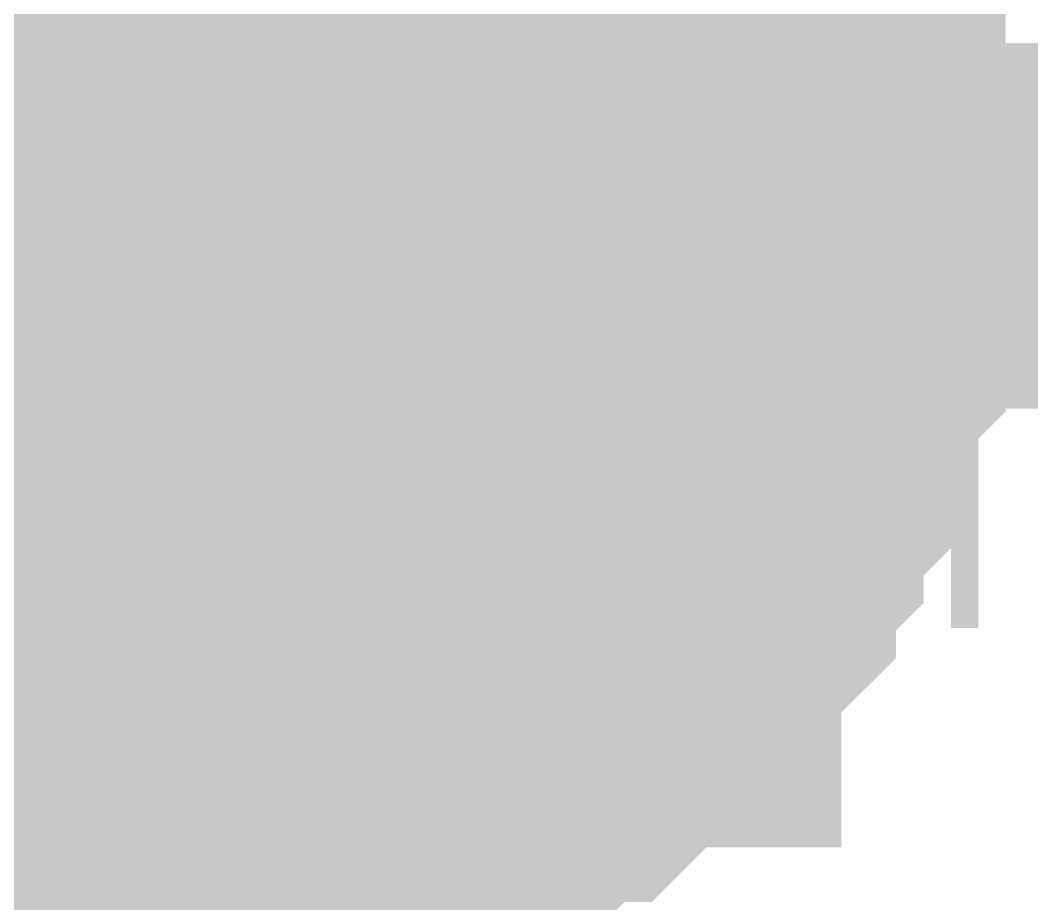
# Model space of a CAD drawing. Header units: inches. Extents: x 0 to 22.3, y 0 to 15.7.
# Drawn here: x 16.29422 to 16.32683, y 2.6779 to 2.70639 of the extents above; entities that cross this region are included whole.
import ezdxf

# ---------------------------------------------------------------- set-up
doc = ezdxf.new("R2010")
doc.units = ezdxf.units.IN
doc.header["$MEASUREMENT"] = 0
doc.layers.add('Sheet', color=255, linetype='Continuous')

msp = doc.modelspace()

# ---------------------------------------------------------------- linework, layer by layer
at = {"layer": 'Sheet'}
for points in [[(16.300642, 2.699764, 0.0118, 0.0118, 0), (16.300642, 2.799657, 0.0118, 0.0118, 0)], [(16.315672, 2.713024, 0.0118, 0.0118, 0), (16.316556, 2.71214, 0.0118, 0.0118, 0), (16.316556, 2.711256, 0.0118, 0.0118, 0), (16.31744, 2.710372, 0.0118, 0.0118, 0), (16.31744, 2.709488, 0.0118, 0.0118, 0), (16.318324, 2.708604, 0.0118, 0.0118, 0), (16.318324, 2.70772, 0.0118, 0.0118, 0), (16.319208, 2.706836, 0.0118, 0.0118, 0), (16.319208, 2.705952, 0.0118, 0.0118, 0), (16.319208, 2.705068, 0.0118, 0.0118, 0), (16.320092, 2.704184, 0.0118, 0.0118, 0), (16.320092, 2.7033, 0.0118, 0.0118, 0), (16.320092, 2.701532, 0.0118, 0.0118, 0), (16.320092, 2.700648, 0.0118, 0.0118, 0), (16.320092, 2.699764, 0.0118, 0.0118, 0)], [(16.315672, 2.713024, 0.0118, 0.0118, 0), (16.316556, 2.71214, 0.0118, 0.0118, 0), (16.316556, 2.711256, 0.0118, 0.0118, 0), (16.31744, 2.710372, 0.0118, 0.0118, 0), (16.31744, 2.709488, 0.0118, 0.0118, 0), (16.318324, 2.708604, 0.0118, 0.0118, 0), (16.318324, 2.70772, 0.0118, 0.0118, 0), (16.319208, 2.706836, 0.0118, 0.0118, 0), (16.319208, 2.705952, 0.0118, 0.0118, 0), (16.319208, 2.705068, 0.0118, 0.0118, 0), (16.320092, 2.704184, 0.0118, 0.0118, 0), (16.320092, 2.7033, 0.0118, 0.0118, 0), (16.320092, 2.701532, 0.0118, 0.0118, 0), (16.320092, 2.700648, 0.0118, 0.0118, 0), (16.320092, 2.699764, 0.0118, 0.0118, 0)], [(16.315672, 2.713024, 0.0118, 0.0118, 0), (16.316556, 2.71214, 0.0118, 0.0118, 0), (16.316556, 2.711256, 0.0118, 0.0118, 0), (16.31744, 2.710372, 0.0118, 0.0118, 0), (16.31744, 2.709488, 0.0118, 0.0118, 0), (16.318324, 2.708604, 0.0118, 0.0118, 0), (16.318324, 2.70772, 0.0118, 0.0118, 0), (16.319208, 2.706836, 0.0118, 0.0118, 0), (16.319208, 2.705952, 0.0118, 0.0118, 0), (16.319208, 2.705068, 0.0118, 0.0118, 0), (16.320092, 2.704184, 0.0118, 0.0118, 0), (16.320092, 2.7033, 0.0118, 0.0118, 0), (16.320092, 2.701532, 0.0118, 0.0118, 0), (16.320092, 2.700648, 0.0118, 0.0118, 0), (16.320092, 2.699764, 0.0118, 0.0118, 0)], [(16.315672, 2.713024, 0.0118, 0.0118, 0), (16.316556, 2.71214, 0.0118, 0.0118, 0), (16.316556, 2.711256, 0.0118, 0.0118, 0), (16.31744, 2.710372, 0.0118, 0.0118, 0), (16.31744, 2.709488, 0.0118, 0.0118, 0), (16.318324, 2.708604, 0.0118, 0.0118, 0), (16.318324, 2.70772, 0.0118, 0.0118, 0), (16.319208, 2.706836, 0.0118, 0.0118, 0), (16.319208, 2.705952, 0.0118, 0.0118, 0), (16.319208, 2.705068, 0.0118, 0.0118, 0), (16.320092, 2.704184, 0.0118, 0.0118, 0), (16.320092, 2.7033, 0.0118, 0.0118, 0), (16.320092, 2.701532, 0.0118, 0.0118, 0), (16.320092, 2.700648, 0.0118, 0.0118, 0), (16.320092, 2.699764, 0.0118, 0.0118, 0)], [(16.315672, 2.713024, 0.0118, 0.0118, 0), (16.316556, 2.71214, 0.0118, 0.0118, 0), (16.316556, 2.711256, 0.0118, 0.0118, 0), (16.31744, 2.710372, 0.0118, 0.0118, 0), (16.31744, 2.709488, 0.0118, 0.0118, 0), (16.318324, 2.708604, 0.0118, 0.0118, 0), (16.318324, 2.70772, 0.0118, 0.0118, 0), (16.319208, 2.706836, 0.0118, 0.0118, 0), (16.319208, 2.705952, 0.0118, 0.0118, 0), (16.319208, 2.705068, 0.0118, 0.0118, 0), (16.320092, 2.704184, 0.0118, 0.0118, 0), (16.320092, 2.7033, 0.0118, 0.0118, 0), (16.320092, 2.701532, 0.0118, 0.0118, 0), (16.320092, 2.700648, 0.0118, 0.0118, 0), (16.320092, 2.699764, 0.0118, 0.0118, 0)], [(16.315672, 2.713024, 0.0118, 0.0118, 0), (16.316556, 2.71214, 0.0118, 0.0118, 0), (16.316556, 2.711256, 0.0118, 0.0118, 0), (16.31744, 2.710372, 0.0118, 0.0118, 0), (16.31744, 2.709488, 0.0118, 0.0118, 0), (16.318324, 2.708604, 0.0118, 0.0118, 0), (16.318324, 2.70772, 0.0118, 0.0118, 0), (16.319208, 2.706836, 0.0118, 0.0118, 0), (16.319208, 2.705952, 0.0118, 0.0118, 0), (16.319208, 2.705068, 0.0118, 0.0118, 0), (16.320092, 2.704184, 0.0118, 0.0118, 0), (16.320092, 2.7033, 0.0118, 0.0118, 0), (16.320092, 2.701532, 0.0118, 0.0118, 0), (16.320092, 2.700648, 0.0118, 0.0118, 0), (16.320092, 2.699764, 0.0118, 0.0118, 0)], [(16.318324, 2.708604, 0.0039, 0.0039, 0), (16.318324, 2.70772, 0.0039, 0.0039, 0), (16.319208, 2.706836, 0.0039, 0.0039, 0), (16.319208, 2.705952, 0.0039, 0.0039, 0), (16.319208, 2.705068, 0.0039, 0.0039, 0), (16.320092, 2.704184, 0.0039, 0.0039, 0), (16.320092, 2.7033, 0.0039, 0.0039, 0), (16.320092, 2.701532, 0.0039, 0.0039, 0), (16.320092, 2.700648, 0.0039, 0.0039, 0), (16.320092, 2.699764, 0.0039, 0.0039, 0)], [(16.318324, 2.708604, 0.0039, 0.0039, 0), (16.318324, 2.70772, 0.0039, 0.0039, 0), (16.319208, 2.706836, 0.0039, 0.0039, 0), (16.319208, 2.705952, 0.0039, 0.0039, 0), (16.319208, 2.705068, 0.0039, 0.0039, 0), (16.320092, 2.704184, 0.0039, 0.0039, 0), (16.320092, 2.7033, 0.0039, 0.0039, 0), (16.320092, 2.701532, 0.0039, 0.0039, 0), (16.320092, 2.700648, 0.0039, 0.0039, 0), (16.320092, 2.699764, 0.0039, 0.0039, 0)], [(16.318324, 2.708604, 0.0039, 0.0039, 0), (16.318324, 2.70772, 0.0039, 0.0039, 0), (16.319208, 2.706836, 0.0039, 0.0039, 0), (16.319208, 2.705952, 0.0039, 0.0039, 0), (16.319208, 2.705068, 0.0039, 0.0039, 0), (16.320092, 2.704184, 0.0039, 0.0039, 0), (16.320092, 2.7033, 0.0039, 0.0039, 0), (16.320092, 2.701532, 0.0039, 0.0039, 0), (16.320092, 2.700648, 0.0039, 0.0039, 0), (16.320092, 2.699764, 0.0039, 0.0039, 0)], [(16.318324, 2.708604, 0.0039, 0.0039, 0), (16.318324, 2.70772, 0.0039, 0.0039, 0), (16.319208, 2.706836, 0.0039, 0.0039, 0), (16.319208, 2.705952, 0.0039, 0.0039, 0), (16.319208, 2.705068, 0.0039, 0.0039, 0), (16.320092, 2.704184, 0.0039, 0.0039, 0), (16.320092, 2.7033, 0.0039, 0.0039, 0), (16.320092, 2.701532, 0.0039, 0.0039, 0), (16.320092, 2.700648, 0.0039, 0.0039, 0), (16.320092, 2.699764, 0.0039, 0.0039, 0)], [(16.318324, 2.708604, 0.0039, 0.0039, 0), (16.318324, 2.70772, 0.0039, 0.0039, 0), (16.319208, 2.706836, 0.0039, 0.0039, 0), (16.319208, 2.705952, 0.0039, 0.0039, 0), (16.319208, 2.705068, 0.0039, 0.0039, 0), (16.320092, 2.704184, 0.0039, 0.0039, 0), (16.320092, 2.7033, 0.0039, 0.0039, 0), (16.320092, 2.701532, 0.0039, 0.0039, 0), (16.320092, 2.700648, 0.0039, 0.0039, 0), (16.320092, 2.699764, 0.0039, 0.0039, 0)], [(16.318324, 2.708604, 0.0039, 0.0039, 0), (16.318324, 2.70772, 0.0039, 0.0039, 0), (16.319208, 2.706836, 0.0039, 0.0039, 0), (16.319208, 2.705952, 0.0039, 0.0039, 0), (16.319208, 2.705068, 0.0039, 0.0039, 0), (16.320092, 2.704184, 0.0039, 0.0039, 0), (16.320092, 2.7033, 0.0039, 0.0039, 0), (16.320092, 2.701532, 0.0039, 0.0039, 0), (16.320092, 2.700648, 0.0039, 0.0039, 0), (16.320092, 2.699764, 0.0039, 0.0039, 0)], [(16.320092, 2.699764, 0.0118, 0.0118, 0), (16.320092, 2.69888, 0.0118, 0.0118, 0), (16.320092, 2.697995, 0.0118, 0.0118, 0), (16.320092, 2.697111, 0.0118, 0.0118, 0), (16.320092, 2.696227, 0.0118, 0.0118, 0), (16.319208, 2.695343, 0.0118, 0.0118, 0), (16.319208, 2.694459, 0.0118, 0.0118, 0), (16.319208, 2.692691, 0.0118, 0.0118, 0), (16.318324, 2.692691, 0.0118, 0.0118, 0), (16.318324, 2.691807, 0.0118, 0.0118, 0), (16.31744, 2.690923, 0.0118, 0.0118, 0), (16.31744, 2.690039, 0.0118, 0.0118, 0), (16.316556, 2.689155, 0.0118, 0.0118, 0), (16.316556, 2.688271, 0.0118, 0.0118, 0), (16.315672, 2.687387, 0.0118, 0.0118, 0), (16.314788, 2.686503, 0.0118, 0.0118, 0), (16.314788, 2.685619, 0.0118, 0.0118, 0), (16.313903, 2.685619, 0.0118, 0.0118, 0), (16.313019, 2.684735, 0.0118, 0.0118, 0), (16.312135, 2.683851, 0.0118, 0.0118, 0), (16.311251, 2.683851, 0.0118, 0.0118, 0), (16.310367, 2.682967, 0.0118, 0.0118, 0), (16.309483, 2.682967, 0.0118, 0.0118, 0), (16.308599, 2.682083, 0.0118, 0.0118, 0), (16.307715, 2.682083, 0.0118, 0.0118, 0), (16.307715, 2.681199, 0.0118, 0.0118, 0), (16.305947, 2.681199, 0.0118, 0.0118, 0), (16.305063, 2.681199, 0.0118, 0.0118, 0), (16.304179, 2.680315, 0.0118, 0.0118, 0), (16.303294, 2.680315, 0.0118, 0.0118, 0), (16.30241, 2.680315, 0.0118, 0.0118, 0), (16.301526, 2.680315, 0.0118, 0.0118, 0), (16.300642, 2.680315, 0.0118, 0.0118, 0)], [(16.300642, 2.699764, 0.0118, 0.0118, 0), (16.300642, 2.59987, 0.0118, 0.0118, 0)], [(16.320092, 2.699764, 0.0118, 0.0118, 0), (16.320092, 2.69888, 0.0118, 0.0118, 0), (16.320092, 2.697995, 0.0118, 0.0118, 0), (16.320092, 2.697111, 0.0118, 0.0118, 0), (16.320092, 2.696227, 0.0118, 0.0118, 0), (16.319208, 2.695343, 0.0118, 0.0118, 0), (16.319208, 2.694459, 0.0118, 0.0118, 0), (16.319208, 2.692691, 0.0118, 0.0118, 0), (16.318324, 2.692691, 0.0118, 0.0118, 0), (16.318324, 2.691807, 0.0118, 0.0118, 0), (16.31744, 2.690923, 0.0118, 0.0118, 0), (16.31744, 2.690039, 0.0118, 0.0118, 0), (16.316556, 2.689155, 0.0118, 0.0118, 0), (16.316556, 2.688271, 0.0118, 0.0118, 0), (16.315672, 2.687387, 0.0118, 0.0118, 0), (16.314788, 2.686503, 0.0118, 0.0118, 0), (16.314788, 2.685619, 0.0118, 0.0118, 0), (16.313903, 2.685619, 0.0118, 0.0118, 0), (16.313019, 2.684735, 0.0118, 0.0118, 0), (16.312135, 2.683851, 0.0118, 0.0118, 0), (16.311251, 2.683851, 0.0118, 0.0118, 0), (16.310367, 2.682967, 0.0118, 0.0118, 0), (16.309483, 2.682967, 0.0118, 0.0118, 0), (16.308599, 2.682083, 0.0118, 0.0118, 0), (16.307715, 2.682083, 0.0118, 0.0118, 0), (16.307715, 2.681199, 0.0118, 0.0118, 0), (16.305947, 2.681199, 0.0118, 0.0118, 0), (16.305063, 2.681199, 0.0118, 0.0118, 0), (16.304179, 2.680315, 0.0118, 0.0118, 0), (16.303294, 2.680315, 0.0118, 0.0118, 0), (16.30241, 2.680315, 0.0118, 0.0118, 0), (16.301526, 2.680315, 0.0118, 0.0118, 0), (16.300642, 2.680315, 0.0118, 0.0118, 0)], [(16.600345, 2.59987, 0.0118, 0.0118, 0), (16.600345, 2.699764, 0.0118, 0.0118, 0), (16.300642, 2.699764, 0.0118, 0.0118, 0)], [(16.320092, 2.699764, 0.0118, 0.0118, 0), (16.320092, 2.69888, 0.0118, 0.0118, 0), (16.320092, 2.697995, 0.0118, 0.0118, 0), (16.320092, 2.697111, 0.0118, 0.0118, 0), (16.320092, 2.696227, 0.0118, 0.0118, 0), (16.319208, 2.695343, 0.0118, 0.0118, 0), (16.319208, 2.694459, 0.0118, 0.0118, 0), (16.319208, 2.692691, 0.0118, 0.0118, 0), (16.318324, 2.692691, 0.0118, 0.0118, 0), (16.318324, 2.691807, 0.0118, 0.0118, 0), (16.31744, 2.690923, 0.0118, 0.0118, 0), (16.31744, 2.690039, 0.0118, 0.0118, 0), (16.316556, 2.689155, 0.0118, 0.0118, 0), (16.316556, 2.688271, 0.0118, 0.0118, 0), (16.315672, 2.687387, 0.0118, 0.0118, 0), (16.314788, 2.686503, 0.0118, 0.0118, 0), (16.314788, 2.685619, 0.0118, 0.0118, 0), (16.313903, 2.685619, 0.0118, 0.0118, 0), (16.313019, 2.684735, 0.0118, 0.0118, 0), (16.312135, 2.683851, 0.0118, 0.0118, 0), (16.311251, 2.683851, 0.0118, 0.0118, 0), (16.310367, 2.682967, 0.0118, 0.0118, 0), (16.309483, 2.682967, 0.0118, 0.0118, 0), (16.308599, 2.682083, 0.0118, 0.0118, 0), (16.307715, 2.682083, 0.0118, 0.0118, 0), (16.307715, 2.681199, 0.0118, 0.0118, 0), (16.305947, 2.681199, 0.0118, 0.0118, 0), (16.305063, 2.681199, 0.0118, 0.0118, 0), (16.304179, 2.680315, 0.0118, 0.0118, 0), (16.303294, 2.680315, 0.0118, 0.0118, 0), (16.30241, 2.680315, 0.0118, 0.0118, 0), (16.301526, 2.680315, 0.0118, 0.0118, 0), (16.300642, 2.680315, 0.0118, 0.0118, 0)], [(16.320092, 2.699764, 0.0118, 0.0118, 0), (16.320092, 2.69888, 0.0118, 0.0118, 0), (16.320092, 2.697995, 0.0118, 0.0118, 0), (16.320092, 2.697111, 0.0118, 0.0118, 0), (16.320092, 2.696227, 0.0118, 0.0118, 0), (16.319208, 2.695343, 0.0118, 0.0118, 0), (16.319208, 2.694459, 0.0118, 0.0118, 0), (16.319208, 2.692691, 0.0118, 0.0118, 0), (16.318324, 2.692691, 0.0118, 0.0118, 0), (16.318324, 2.691807, 0.0118, 0.0118, 0), (16.31744, 2.690923, 0.0118, 0.0118, 0), (16.31744, 2.690039, 0.0118, 0.0118, 0), (16.316556, 2.689155, 0.0118, 0.0118, 0), (16.316556, 2.688271, 0.0118, 0.0118, 0), (16.315672, 2.687387, 0.0118, 0.0118, 0), (16.314788, 2.686503, 0.0118, 0.0118, 0), (16.314788, 2.685619, 0.0118, 0.0118, 0), (16.313903, 2.685619, 0.0118, 0.0118, 0), (16.313019, 2.684735, 0.0118, 0.0118, 0), (16.312135, 2.683851, 0.0118, 0.0118, 0), (16.311251, 2.683851, 0.0118, 0.0118, 0), (16.310367, 2.682967, 0.0118, 0.0118, 0), (16.309483, 2.682967, 0.0118, 0.0118, 0), (16.308599, 2.682083, 0.0118, 0.0118, 0), (16.307715, 2.682083, 0.0118, 0.0118, 0), (16.307715, 2.681199, 0.0118, 0.0118, 0), (16.305947, 2.681199, 0.0118, 0.0118, 0), (16.305063, 2.681199, 0.0118, 0.0118, 0), (16.304179, 2.680315, 0.0118, 0.0118, 0), (16.303294, 2.680315, 0.0118, 0.0118, 0), (16.30241, 2.680315, 0.0118, 0.0118, 0), (16.301526, 2.680315, 0.0118, 0.0118, 0), (16.300642, 2.680315, 0.0118, 0.0118, 0)], [(16.320092, 2.699764, 0.0118, 0.0118, 0), (16.320092, 2.69888, 0.0118, 0.0118, 0), (16.320092, 2.697995, 0.0118, 0.0118, 0), (16.320092, 2.697111, 0.0118, 0.0118, 0), (16.320092, 2.696227, 0.0118, 0.0118, 0), (16.319208, 2.695343, 0.0118, 0.0118, 0), (16.319208, 2.694459, 0.0118, 0.0118, 0), (16.319208, 2.692691, 0.0118, 0.0118, 0), (16.318324, 2.692691, 0.0118, 0.0118, 0), (16.318324, 2.691807, 0.0118, 0.0118, 0), (16.31744, 2.690923, 0.0118, 0.0118, 0), (16.31744, 2.690039, 0.0118, 0.0118, 0), (16.316556, 2.689155, 0.0118, 0.0118, 0), (16.316556, 2.688271, 0.0118, 0.0118, 0), (16.315672, 2.687387, 0.0118, 0.0118, 0), (16.314788, 2.686503, 0.0118, 0.0118, 0), (16.314788, 2.685619, 0.0118, 0.0118, 0), (16.313903, 2.685619, 0.0118, 0.0118, 0), (16.313019, 2.684735, 0.0118, 0.0118, 0), (16.312135, 2.683851, 0.0118, 0.0118, 0), (16.311251, 2.683851, 0.0118, 0.0118, 0), (16.310367, 2.682967, 0.0118, 0.0118, 0), (16.309483, 2.682967, 0.0118, 0.0118, 0), (16.308599, 2.682083, 0.0118, 0.0118, 0), (16.307715, 2.682083, 0.0118, 0.0118, 0), (16.307715, 2.681199, 0.0118, 0.0118, 0), (16.305947, 2.681199, 0.0118, 0.0118, 0), (16.305063, 2.681199, 0.0118, 0.0118, 0), (16.304179, 2.680315, 0.0118, 0.0118, 0), (16.303294, 2.680315, 0.0118, 0.0118, 0), (16.30241, 2.680315, 0.0118, 0.0118, 0), (16.301526, 2.680315, 0.0118, 0.0118, 0), (16.300642, 2.680315, 0.0118, 0.0118, 0)], [(16.320092, 2.699764, 0.0118, 0.0118, 0), (16.320092, 2.69888, 0.0118, 0.0118, 0), (16.320092, 2.697995, 0.0118, 0.0118, 0), (16.320092, 2.697111, 0.0118, 0.0118, 0), (16.320092, 2.696227, 0.0118, 0.0118, 0), (16.319208, 2.695343, 0.0118, 0.0118, 0), (16.319208, 2.694459, 0.0118, 0.0118, 0), (16.319208, 2.692691, 0.0118, 0.0118, 0), (16.318324, 2.692691, 0.0118, 0.0118, 0), (16.318324, 2.691807, 0.0118, 0.0118, 0), (16.31744, 2.690923, 0.0118, 0.0118, 0), (16.31744, 2.690039, 0.0118, 0.0118, 0), (16.316556, 2.689155, 0.0118, 0.0118, 0), (16.316556, 2.688271, 0.0118, 0.0118, 0), (16.315672, 2.687387, 0.0118, 0.0118, 0), (16.314788, 2.686503, 0.0118, 0.0118, 0), (16.314788, 2.685619, 0.0118, 0.0118, 0), (16.313903, 2.685619, 0.0118, 0.0118, 0), (16.313019, 2.684735, 0.0118, 0.0118, 0), (16.312135, 2.683851, 0.0118, 0.0118, 0), (16.311251, 2.683851, 0.0118, 0.0118, 0), (16.310367, 2.682967, 0.0118, 0.0118, 0), (16.309483, 2.682967, 0.0118, 0.0118, 0), (16.308599, 2.682083, 0.0118, 0.0118, 0), (16.307715, 2.682083, 0.0118, 0.0118, 0), (16.307715, 2.681199, 0.0118, 0.0118, 0), (16.305947, 2.681199, 0.0118, 0.0118, 0), (16.305063, 2.681199, 0.0118, 0.0118, 0), (16.304179, 2.680315, 0.0118, 0.0118, 0), (16.303294, 2.680315, 0.0118, 0.0118, 0), (16.30241, 2.680315, 0.0118, 0.0118, 0), (16.301526, 2.680315, 0.0118, 0.0118, 0), (16.300642, 2.680315, 0.0118, 0.0118, 0)], [(16.320092, 2.699764, 0.0118, 0.0118, 0), (16.320092, 2.699764, 0.0118, 0.0118, 0), (16.320092, 2.699764, 0.0118, 0.0118, 0), (16.320092, 2.699764, 0.0118, 0.0118, 0), (16.320092, 2.699764, 0.0118, 0.0118, 0), (16.320092, 2.699764, 0.0118, 0.0118, 0), (16.320092, 2.699764, 0.0118, 0.0118, 0), (16.320092, 2.699764, 0.0118, 0.0118, 0), (16.320092, 2.699764, 0.0118, 0.0118, 0), (16.320092, 2.699764, 0.0118, 0.0118, 0), (16.320092, 2.699764, 0.0118, 0.0118, 0), (16.320092, 2.699764, 0.0118, 0.0118, 0), (16.320092, 2.699764, 0.0118, 0.0118, 0), (16.320092, 2.699764, 0.0118, 0.0118, 0), (16.320092, 2.699764, 0.0118, 0.0118, 0), (16.320092, 2.699764, 0.0118, 0.0118, 0), (16.320092, 2.699764, 0.0118, 0.0118, 0), (16.320092, 2.699764, 0.0118, 0.0118, 0), (16.320092, 2.699764, 0.0118, 0.0118, 0), (16.320092, 2.699764, 0.0118, 0.0118, 0), (16.320092, 2.699764, 0.0118, 0.0118, 0), (16.320092, 2.699764, 0.0118, 0.0118, 0), (16.320092, 2.699764, 0.0118, 0.0118, 0), (16.320092, 2.699764, 0.0118, 0.0118, 0), (16.320092, 2.699764, 0.0118, 0.0118, 0), (16.320092, 2.699764, 0.0118, 0.0118, 0), (16.320092, 2.699764, 0.0118, 0.0118, 0), (16.320092, 2.699764, 0.0118, 0.0118, 0), (16.320092, 2.699764, 0.0118, 0.0118, 0), (16.320092, 2.699764, 0.0118, 0.0118, 0), (16.320092, 2.699764, 0.0118, 0.0118, 0), (16.320092, 2.699764, 0.0118, 0.0118, 0), (16.320092, 2.699764, 0.0118, 0.0118, 0)], [(16.320092, 2.699764, 0.0118, 0.0118, 0), (16.320092, 2.699764, 0.0118, 0.0118, 0)], [(16.320092, 2.699764, 0.0118, 0.0118, 0), (16.320092, 2.699764, 0.0118, 0.0118, 0), (16.320092, 2.699764, 0.0118, 0.0118, 0), (16.320092, 2.699764, 0.0118, 0.0118, 0), (16.320092, 2.699764, 0.0118, 0.0118, 0), (16.320092, 2.699764, 0.0118, 0.0118, 0), (16.320092, 2.699764, 0.0118, 0.0118, 0), (16.320092, 2.699764, 0.0118, 0.0118, 0), (16.320092, 2.699764, 0.0118, 0.0118, 0), (16.320092, 2.699764, 0.0118, 0.0118, 0), (16.320092, 2.699764, 0.0118, 0.0118, 0), (16.320092, 2.699764, 0.0118, 0.0118, 0), (16.320092, 2.699764, 0.0118, 0.0118, 0), (16.320092, 2.699764, 0.0118, 0.0118, 0), (16.320092, 2.699764, 0.0118, 0.0118, 0), (16.320092, 2.699764, 0.0118, 0.0118, 0), (16.320092, 2.699764, 0.0118, 0.0118, 0), (16.320092, 2.699764, 0.0118, 0.0118, 0), (16.320092, 2.699764, 0.0118, 0.0118, 0), (16.320092, 2.699764, 0.0118, 0.0118, 0), (16.320092, 2.699764, 0.0118, 0.0118, 0), (16.320092, 2.699764, 0.0118, 0.0118, 0), (16.320092, 2.699764, 0.0118, 0.0118, 0), (16.320092, 2.699764, 0.0118, 0.0118, 0), (16.320092, 2.699764, 0.0118, 0.0118, 0), (16.320092, 2.699764, 0.0118, 0.0118, 0), (16.320092, 2.699764, 0.0118, 0.0118, 0), (16.320092, 2.699764, 0.0118, 0.0118, 0), (16.320092, 2.699764, 0.0118, 0.0118, 0), (16.320092, 2.699764, 0.0118, 0.0118, 0), (16.320092, 2.699764, 0.0118, 0.0118, 0), (16.320092, 2.699764, 0.0118, 0.0118, 0), (16.320092, 2.699764, 0.0118, 0.0118, 0)], [(16.320092, 2.699764, 0.0118, 0.0118, 0), (16.320092, 2.699764, 0.0118, 0.0118, 0)], [(16.320092, 2.699764, 0.0118, 0.0118, 0), (16.320092, 2.699764, 0.0118, 0.0118, 0), (16.320092, 2.699764, 0.0118, 0.0118, 0), (16.320092, 2.699764, 0.0118, 0.0118, 0), (16.320092, 2.699764, 0.0118, 0.0118, 0), (16.320092, 2.699764, 0.0118, 0.0118, 0), (16.320092, 2.699764, 0.0118, 0.0118, 0), (16.320092, 2.699764, 0.0118, 0.0118, 0), (16.320092, 2.699764, 0.0118, 0.0118, 0), (16.320092, 2.699764, 0.0118, 0.0118, 0), (16.320092, 2.699764, 0.0118, 0.0118, 0), (16.320092, 2.699764, 0.0118, 0.0118, 0), (16.320092, 2.699764, 0.0118, 0.0118, 0), (16.320092, 2.699764, 0.0118, 0.0118, 0), (16.320092, 2.699764, 0.0118, 0.0118, 0), (16.320092, 2.699764, 0.0118, 0.0118, 0), (16.320092, 2.699764, 0.0118, 0.0118, 0), (16.320092, 2.699764, 0.0118, 0.0118, 0), (16.320092, 2.699764, 0.0118, 0.0118, 0), (16.320092, 2.699764, 0.0118, 0.0118, 0), (16.320092, 2.699764, 0.0118, 0.0118, 0), (16.320092, 2.699764, 0.0118, 0.0118, 0), (16.320092, 2.699764, 0.0118, 0.0118, 0), (16.320092, 2.699764, 0.0118, 0.0118, 0), (16.320092, 2.699764, 0.0118, 0.0118, 0), (16.320092, 2.699764, 0.0118, 0.0118, 0), (16.320092, 2.699764, 0.0118, 0.0118, 0), (16.320092, 2.699764, 0.0118, 0.0118, 0), (16.320092, 2.699764, 0.0118, 0.0118, 0), (16.320092, 2.699764, 0.0118, 0.0118, 0), (16.320092, 2.699764, 0.0118, 0.0118, 0), (16.320092, 2.699764, 0.0118, 0.0118, 0), (16.320092, 2.699764, 0.0118, 0.0118, 0)], [(16.320092, 2.699764, 0.0118, 0.0118, 0), (16.320092, 2.699764, 0.0118, 0.0118, 0)], [(16.320092, 2.699764, 0.0118, 0.0118, 0), (16.320092, 2.699764, 0.0118, 0.0118, 0), (16.320092, 2.699764, 0.0118, 0.0118, 0), (16.320092, 2.699764, 0.0118, 0.0118, 0), (16.320092, 2.699764, 0.0118, 0.0118, 0), (16.320092, 2.699764, 0.0118, 0.0118, 0), (16.320092, 2.699764, 0.0118, 0.0118, 0), (16.320092, 2.699764, 0.0118, 0.0118, 0), (16.320092, 2.699764, 0.0118, 0.0118, 0), (16.320092, 2.699764, 0.0118, 0.0118, 0), (16.320092, 2.699764, 0.0118, 0.0118, 0), (16.320092, 2.699764, 0.0118, 0.0118, 0), (16.320092, 2.699764, 0.0118, 0.0118, 0), (16.320092, 2.699764, 0.0118, 0.0118, 0), (16.320092, 2.699764, 0.0118, 0.0118, 0), (16.320092, 2.699764, 0.0118, 0.0118, 0), (16.320092, 2.699764, 0.0118, 0.0118, 0), (16.320092, 2.699764, 0.0118, 0.0118, 0), (16.320092, 2.699764, 0.0118, 0.0118, 0), (16.320092, 2.699764, 0.0118, 0.0118, 0), (16.320092, 2.699764, 0.0118, 0.0118, 0), (16.320092, 2.699764, 0.0118, 0.0118, 0), (16.320092, 2.699764, 0.0118, 0.0118, 0), (16.320092, 2.699764, 0.0118, 0.0118, 0), (16.320092, 2.699764, 0.0118, 0.0118, 0), (16.320092, 2.699764, 0.0118, 0.0118, 0), (16.320092, 2.699764, 0.0118, 0.0118, 0), (16.320092, 2.699764, 0.0118, 0.0118, 0), (16.320092, 2.699764, 0.0118, 0.0118, 0), (16.320092, 2.699764, 0.0118, 0.0118, 0), (16.320092, 2.699764, 0.0118, 0.0118, 0), (16.320092, 2.699764, 0.0118, 0.0118, 0), (16.320092, 2.699764, 0.0118, 0.0118, 0)], [(16.320092, 2.699764, 0.0118, 0.0118, 0), (16.320092, 2.699764, 0.0118, 0.0118, 0)], [(16.320092, 2.699764, 0.0118, 0.0118, 0), (16.320092, 2.699764, 0.0118, 0.0118, 0), (16.320092, 2.699764, 0.0118, 0.0118, 0), (16.320092, 2.699764, 0.0118, 0.0118, 0), (16.320092, 2.699764, 0.0118, 0.0118, 0), (16.320092, 2.699764, 0.0118, 0.0118, 0), (16.320092, 2.699764, 0.0118, 0.0118, 0), (16.320092, 2.699764, 0.0118, 0.0118, 0), (16.320092, 2.699764, 0.0118, 0.0118, 0), (16.320092, 2.699764, 0.0118, 0.0118, 0), (16.320092, 2.699764, 0.0118, 0.0118, 0), (16.320092, 2.699764, 0.0118, 0.0118, 0), (16.320092, 2.699764, 0.0118, 0.0118, 0), (16.320092, 2.699764, 0.0118, 0.0118, 0), (16.320092, 2.699764, 0.0118, 0.0118, 0), (16.320092, 2.699764, 0.0118, 0.0118, 0), (16.320092, 2.699764, 0.0118, 0.0118, 0), (16.320092, 2.699764, 0.0118, 0.0118, 0), (16.320092, 2.699764, 0.0118, 0.0118, 0), (16.320092, 2.699764, 0.0118, 0.0118, 0), (16.320092, 2.699764, 0.0118, 0.0118, 0), (16.320092, 2.699764, 0.0118, 0.0118, 0), (16.320092, 2.699764, 0.0118, 0.0118, 0), (16.320092, 2.699764, 0.0118, 0.0118, 0), (16.320092, 2.699764, 0.0118, 0.0118, 0), (16.320092, 2.699764, 0.0118, 0.0118, 0), (16.320092, 2.699764, 0.0118, 0.0118, 0), (16.320092, 2.699764, 0.0118, 0.0118, 0), (16.320092, 2.699764, 0.0118, 0.0118, 0), (16.320092, 2.699764, 0.0118, 0.0118, 0), (16.320092, 2.699764, 0.0118, 0.0118, 0), (16.320092, 2.699764, 0.0118, 0.0118, 0), (16.320092, 2.699764, 0.0118, 0.0118, 0)], [(16.320092, 2.699764, 0.0118, 0.0118, 0), (16.320092, 2.699764, 0.0118, 0.0118, 0)], [(16.320092, 2.699764, 0.0118, 0.0118, 0), (16.320092, 2.699764, 0.0118, 0.0118, 0), (16.320092, 2.699764, 0.0118, 0.0118, 0), (16.320092, 2.699764, 0.0118, 0.0118, 0), (16.320092, 2.699764, 0.0118, 0.0118, 0), (16.320092, 2.699764, 0.0118, 0.0118, 0), (16.320092, 2.699764, 0.0118, 0.0118, 0), (16.320092, 2.699764, 0.0118, 0.0118, 0), (16.320092, 2.699764, 0.0118, 0.0118, 0), (16.320092, 2.699764, 0.0118, 0.0118, 0), (16.320092, 2.699764, 0.0118, 0.0118, 0), (16.320092, 2.699764, 0.0118, 0.0118, 0), (16.320092, 2.699764, 0.0118, 0.0118, 0), (16.320092, 2.699764, 0.0118, 0.0118, 0), (16.320092, 2.699764, 0.0118, 0.0118, 0), (16.320092, 2.699764, 0.0118, 0.0118, 0), (16.320092, 2.699764, 0.0118, 0.0118, 0), (16.320092, 2.699764, 0.0118, 0.0118, 0), (16.320092, 2.699764, 0.0118, 0.0118, 0), (16.320092, 2.699764, 0.0118, 0.0118, 0), (16.320092, 2.699764, 0.0118, 0.0118, 0), (16.320092, 2.699764, 0.0118, 0.0118, 0), (16.320092, 2.699764, 0.0118, 0.0118, 0), (16.320092, 2.699764, 0.0118, 0.0118, 0), (16.320092, 2.699764, 0.0118, 0.0118, 0), (16.320092, 2.699764, 0.0118, 0.0118, 0), (16.320092, 2.699764, 0.0118, 0.0118, 0), (16.320092, 2.699764, 0.0118, 0.0118, 0), (16.320092, 2.699764, 0.0118, 0.0118, 0), (16.320092, 2.699764, 0.0118, 0.0118, 0), (16.320092, 2.699764, 0.0118, 0.0118, 0), (16.320092, 2.699764, 0.0118, 0.0118, 0), (16.320092, 2.699764, 0.0118, 0.0118, 0)], [(16.320092, 2.699764, 0.0118, 0.0118, 0), (16.320092, 2.699764, 0.0118, 0.0118, 0)], [(16.320092, 2.699764, 0.0039, 0.0039, 0), (16.320092, 2.69888, 0.0039, 0.0039, 0), (16.320092, 2.697995, 0.0039, 0.0039, 0), (16.320092, 2.697111, 0.0039, 0.0039, 0), (16.320092, 2.696227, 0.0039, 0.0039, 0), (16.319208, 2.695343, 0.0039, 0.0039, 0), (16.319208, 2.694459, 0.0039, 0.0039, 0), (16.319208, 2.692691, 0.0039, 0.0039, 0), (16.318324, 2.692691, 0.0039, 0.0039, 0), (16.318324, 2.691807, 0.0039, 0.0039, 0), (16.31744, 2.690923, 0.0039, 0.0039, 0), (16.31744, 2.690039, 0.0039, 0.0039, 0), (16.316556, 2.689155, 0.0039, 0.0039, 0), (16.316556, 2.688271, 0.0039, 0.0039, 0), (16.315672, 2.687387, 0.0039, 0.0039, 0), (16.314788, 2.686503, 0.0039, 0.0039, 0), (16.314788, 2.685619, 0.0039, 0.0039, 0), (16.313903, 2.685619, 0.0039, 0.0039, 0), (16.313019, 2.684735, 0.0039, 0.0039, 0), (16.312135, 2.683851, 0.0039, 0.0039, 0), (16.311251, 2.683851, 0.0039, 0.0039, 0), (16.310367, 2.682967, 0.0039, 0.0039, 0), (16.309483, 2.682967, 0.0039, 0.0039, 0), (16.308599, 2.682083, 0.0039, 0.0039, 0), (16.307715, 2.682083, 0.0039, 0.0039, 0), (16.307715, 2.681199, 0.0039, 0.0039, 0), (16.305947, 2.681199, 0.0039, 0.0039, 0), (16.305063, 2.681199, 0.0039, 0.0039, 0), (16.304179, 2.680315, 0.0039, 0.0039, 0), (16.303294, 2.680315, 0.0039, 0.0039, 0), (16.30241, 2.680315, 0.0039, 0.0039, 0), (16.301526, 2.680315, 0.0039, 0.0039, 0), (16.300642, 2.680315, 0.0039, 0.0039, 0)], [(16.320092, 2.699764, 0.0039, 0.0039, 0), (16.320092, 2.69888, 0.0039, 0.0039, 0), (16.320092, 2.697995, 0.0039, 0.0039, 0), (16.320092, 2.697111, 0.0039, 0.0039, 0), (16.320092, 2.696227, 0.0039, 0.0039, 0), (16.319208, 2.695343, 0.0039, 0.0039, 0), (16.319208, 2.694459, 0.0039, 0.0039, 0), (16.319208, 2.692691, 0.0039, 0.0039, 0), (16.318324, 2.692691, 0.0039, 0.0039, 0), (16.318324, 2.691807, 0.0039, 0.0039, 0), (16.31744, 2.690923, 0.0039, 0.0039, 0), (16.31744, 2.690039, 0.0039, 0.0039, 0), (16.316556, 2.689155, 0.0039, 0.0039, 0), (16.316556, 2.688271, 0.0039, 0.0039, 0), (16.315672, 2.687387, 0.0039, 0.0039, 0), (16.314788, 2.686503, 0.0039, 0.0039, 0), (16.314788, 2.685619, 0.0039, 0.0039, 0), (16.313903, 2.685619, 0.0039, 0.0039, 0), (16.313019, 2.684735, 0.0039, 0.0039, 0), (16.312135, 2.683851, 0.0039, 0.0039, 0), (16.311251, 2.683851, 0.0039, 0.0039, 0), (16.310367, 2.682967, 0.0039, 0.0039, 0), (16.309483, 2.682967, 0.0039, 0.0039, 0), (16.308599, 2.682083, 0.0039, 0.0039, 0), (16.307715, 2.682083, 0.0039, 0.0039, 0), (16.307715, 2.681199, 0.0039, 0.0039, 0), (16.305947, 2.681199, 0.0039, 0.0039, 0), (16.305063, 2.681199, 0.0039, 0.0039, 0), (16.304179, 2.680315, 0.0039, 0.0039, 0), (16.303294, 2.680315, 0.0039, 0.0039, 0), (16.30241, 2.680315, 0.0039, 0.0039, 0), (16.301526, 2.680315, 0.0039, 0.0039, 0), (16.300642, 2.680315, 0.0039, 0.0039, 0)], [(16.320092, 2.699764, 0.0039, 0.0039, 0), (16.320092, 2.69888, 0.0039, 0.0039, 0), (16.320092, 2.697995, 0.0039, 0.0039, 0), (16.320092, 2.697111, 0.0039, 0.0039, 0), (16.320092, 2.696227, 0.0039, 0.0039, 0), (16.319208, 2.695343, 0.0039, 0.0039, 0), (16.319208, 2.694459, 0.0039, 0.0039, 0), (16.319208, 2.692691, 0.0039, 0.0039, 0), (16.318324, 2.692691, 0.0039, 0.0039, 0), (16.318324, 2.691807, 0.0039, 0.0039, 0), (16.31744, 2.690923, 0.0039, 0.0039, 0), (16.31744, 2.690039, 0.0039, 0.0039, 0), (16.316556, 2.689155, 0.0039, 0.0039, 0), (16.316556, 2.688271, 0.0039, 0.0039, 0), (16.315672, 2.687387, 0.0039, 0.0039, 0), (16.314788, 2.686503, 0.0039, 0.0039, 0), (16.314788, 2.685619, 0.0039, 0.0039, 0), (16.313903, 2.685619, 0.0039, 0.0039, 0), (16.313019, 2.684735, 0.0039, 0.0039, 0), (16.312135, 2.683851, 0.0039, 0.0039, 0), (16.311251, 2.683851, 0.0039, 0.0039, 0), (16.310367, 2.682967, 0.0039, 0.0039, 0), (16.309483, 2.682967, 0.0039, 0.0039, 0), (16.308599, 2.682083, 0.0039, 0.0039, 0), (16.307715, 2.682083, 0.0039, 0.0039, 0), (16.307715, 2.681199, 0.0039, 0.0039, 0), (16.305947, 2.681199, 0.0039, 0.0039, 0), (16.305063, 2.681199, 0.0039, 0.0039, 0), (16.304179, 2.680315, 0.0039, 0.0039, 0), (16.303294, 2.680315, 0.0039, 0.0039, 0), (16.30241, 2.680315, 0.0039, 0.0039, 0), (16.301526, 2.680315, 0.0039, 0.0039, 0), (16.300642, 2.680315, 0.0039, 0.0039, 0)], [(16.320092, 2.699764, 0.0039, 0.0039, 0), (16.320092, 2.69888, 0.0039, 0.0039, 0), (16.320092, 2.697995, 0.0039, 0.0039, 0), (16.320092, 2.697111, 0.0039, 0.0039, 0), (16.320092, 2.696227, 0.0039, 0.0039, 0), (16.319208, 2.695343, 0.0039, 0.0039, 0), (16.319208, 2.694459, 0.0039, 0.0039, 0), (16.319208, 2.692691, 0.0039, 0.0039, 0), (16.318324, 2.692691, 0.0039, 0.0039, 0), (16.318324, 2.691807, 0.0039, 0.0039, 0), (16.31744, 2.690923, 0.0039, 0.0039, 0), (16.31744, 2.690039, 0.0039, 0.0039, 0), (16.316556, 2.689155, 0.0039, 0.0039, 0), (16.316556, 2.688271, 0.0039, 0.0039, 0), (16.315672, 2.687387, 0.0039, 0.0039, 0), (16.314788, 2.686503, 0.0039, 0.0039, 0), (16.314788, 2.685619, 0.0039, 0.0039, 0), (16.313903, 2.685619, 0.0039, 0.0039, 0), (16.313019, 2.684735, 0.0039, 0.0039, 0), (16.312135, 2.683851, 0.0039, 0.0039, 0), (16.311251, 2.683851, 0.0039, 0.0039, 0), (16.310367, 2.682967, 0.0039, 0.0039, 0), (16.309483, 2.682967, 0.0039, 0.0039, 0), (16.308599, 2.682083, 0.0039, 0.0039, 0), (16.307715, 2.682083, 0.0039, 0.0039, 0), (16.307715, 2.681199, 0.0039, 0.0039, 0), (16.305947, 2.681199, 0.0039, 0.0039, 0), (16.305063, 2.681199, 0.0039, 0.0039, 0), (16.304179, 2.680315, 0.0039, 0.0039, 0), (16.303294, 2.680315, 0.0039, 0.0039, 0), (16.30241, 2.680315, 0.0039, 0.0039, 0), (16.301526, 2.680315, 0.0039, 0.0039, 0), (16.300642, 2.680315, 0.0039, 0.0039, 0)], [(16.320092, 2.699764, 0.0039, 0.0039, 0), (16.320092, 2.69888, 0.0039, 0.0039, 0), (16.320092, 2.697995, 0.0039, 0.0039, 0), (16.320092, 2.697111, 0.0039, 0.0039, 0), (16.320092, 2.696227, 0.0039, 0.0039, 0), (16.319208, 2.695343, 0.0039, 0.0039, 0), (16.319208, 2.694459, 0.0039, 0.0039, 0), (16.319208, 2.692691, 0.0039, 0.0039, 0), (16.318324, 2.692691, 0.0039, 0.0039, 0), (16.318324, 2.691807, 0.0039, 0.0039, 0), (16.31744, 2.690923, 0.0039, 0.0039, 0), (16.31744, 2.690039, 0.0039, 0.0039, 0), (16.316556, 2.689155, 0.0039, 0.0039, 0), (16.316556, 2.688271, 0.0039, 0.0039, 0), (16.315672, 2.687387, 0.0039, 0.0039, 0), (16.314788, 2.686503, 0.0039, 0.0039, 0), (16.314788, 2.685619, 0.0039, 0.0039, 0), (16.313903, 2.685619, 0.0039, 0.0039, 0), (16.313019, 2.684735, 0.0039, 0.0039, 0), (16.312135, 2.683851, 0.0039, 0.0039, 0), (16.311251, 2.683851, 0.0039, 0.0039, 0), (16.310367, 2.682967, 0.0039, 0.0039, 0), (16.309483, 2.682967, 0.0039, 0.0039, 0), (16.308599, 2.682083, 0.0039, 0.0039, 0), (16.307715, 2.682083, 0.0039, 0.0039, 0), (16.307715, 2.681199, 0.0039, 0.0039, 0), (16.305947, 2.681199, 0.0039, 0.0039, 0), (16.305063, 2.681199, 0.0039, 0.0039, 0), (16.304179, 2.680315, 0.0039, 0.0039, 0), (16.303294, 2.680315, 0.0039, 0.0039, 0), (16.30241, 2.680315, 0.0039, 0.0039, 0), (16.301526, 2.680315, 0.0039, 0.0039, 0), (16.300642, 2.680315, 0.0039, 0.0039, 0)], [(16.320092, 2.699764, 0.0039, 0.0039, 0), (16.320092, 2.69888, 0.0039, 0.0039, 0), (16.320092, 2.697995, 0.0039, 0.0039, 0), (16.320092, 2.697111, 0.0039, 0.0039, 0), (16.320092, 2.696227, 0.0039, 0.0039, 0), (16.319208, 2.695343, 0.0039, 0.0039, 0), (16.319208, 2.694459, 0.0039, 0.0039, 0), (16.319208, 2.692691, 0.0039, 0.0039, 0), (16.318324, 2.692691, 0.0039, 0.0039, 0), (16.318324, 2.691807, 0.0039, 0.0039, 0), (16.31744, 2.690923, 0.0039, 0.0039, 0), (16.31744, 2.690039, 0.0039, 0.0039, 0), (16.316556, 2.689155, 0.0039, 0.0039, 0), (16.316556, 2.688271, 0.0039, 0.0039, 0), (16.315672, 2.687387, 0.0039, 0.0039, 0), (16.314788, 2.686503, 0.0039, 0.0039, 0), (16.314788, 2.685619, 0.0039, 0.0039, 0), (16.313903, 2.685619, 0.0039, 0.0039, 0), (16.313019, 2.684735, 0.0039, 0.0039, 0), (16.312135, 2.683851, 0.0039, 0.0039, 0), (16.311251, 2.683851, 0.0039, 0.0039, 0), (16.310367, 2.682967, 0.0039, 0.0039, 0), (16.309483, 2.682967, 0.0039, 0.0039, 0), (16.308599, 2.682083, 0.0039, 0.0039, 0), (16.307715, 2.682083, 0.0039, 0.0039, 0), (16.307715, 2.681199, 0.0039, 0.0039, 0), (16.305947, 2.681199, 0.0039, 0.0039, 0), (16.305063, 2.681199, 0.0039, 0.0039, 0), (16.304179, 2.680315, 0.0039, 0.0039, 0), (16.303294, 2.680315, 0.0039, 0.0039, 0), (16.30241, 2.680315, 0.0039, 0.0039, 0), (16.301526, 2.680315, 0.0039, 0.0039, 0), (16.300642, 2.680315, 0.0039, 0.0039, 0)], [(16.320092, 2.699764, 0.0039, 0.0039, 0), (16.320092, 2.699764, 0.0039, 0.0039, 0), (16.320092, 2.699764, 0.0039, 0.0039, 0), (16.320092, 2.699764, 0.0039, 0.0039, 0), (16.320092, 2.699764, 0.0039, 0.0039, 0), (16.320092, 2.699764, 0.0039, 0.0039, 0), (16.320092, 2.699764, 0.0039, 0.0039, 0), (16.320092, 2.699764, 0.0039, 0.0039, 0), (16.320092, 2.699764, 0.0039, 0.0039, 0), (16.320092, 2.699764, 0.0039, 0.0039, 0), (16.320092, 2.699764, 0.0039, 0.0039, 0), (16.320092, 2.699764, 0.0039, 0.0039, 0), (16.320092, 2.699764, 0.0039, 0.0039, 0), (16.320092, 2.699764, 0.0039, 0.0039, 0), (16.320092, 2.699764, 0.0039, 0.0039, 0), (16.320092, 2.699764, 0.0039, 0.0039, 0), (16.320092, 2.699764, 0.0039, 0.0039, 0), (16.320092, 2.699764, 0.0039, 0.0039, 0), (16.320092, 2.699764, 0.0039, 0.0039, 0), (16.320092, 2.699764, 0.0039, 0.0039, 0), (16.320092, 2.699764, 0.0039, 0.0039, 0), (16.320092, 2.699764, 0.0039, 0.0039, 0), (16.320092, 2.699764, 0.0039, 0.0039, 0), (16.320092, 2.699764, 0.0039, 0.0039, 0), (16.320092, 2.699764, 0.0039, 0.0039, 0), (16.320092, 2.699764, 0.0039, 0.0039, 0), (16.320092, 2.699764, 0.0039, 0.0039, 0), (16.320092, 2.699764, 0.0039, 0.0039, 0), (16.320092, 2.699764, 0.0039, 0.0039, 0), (16.320092, 2.699764, 0.0039, 0.0039, 0), (16.320092, 2.699764, 0.0039, 0.0039, 0), (16.320092, 2.699764, 0.0039, 0.0039, 0), (16.320092, 2.699764, 0.0039, 0.0039, 0)], [(16.320092, 2.699764, 0.0039, 0.0039, 0), (16.320092, 2.699764, 0.0039, 0.0039, 0)], [(16.320092, 2.699764, 0.0039, 0.0039, 0), (16.320092, 2.699764, 0.0039, 0.0039, 0), (16.320092, 2.699764, 0.0039, 0.0039, 0), (16.320092, 2.699764, 0.0039, 0.0039, 0), (16.320092, 2.699764, 0.0039, 0.0039, 0), (16.320092, 2.699764, 0.0039, 0.0039, 0), (16.320092, 2.699764, 0.0039, 0.0039, 0), (16.320092, 2.699764, 0.0039, 0.0039, 0), (16.320092, 2.699764, 0.0039, 0.0039, 0), (16.320092, 2.699764, 0.0039, 0.0039, 0), (16.320092, 2.699764, 0.0039, 0.0039, 0), (16.320092, 2.699764, 0.0039, 0.0039, 0), (16.320092, 2.699764, 0.0039, 0.0039, 0), (16.320092, 2.699764, 0.0039, 0.0039, 0), (16.320092, 2.699764, 0.0039, 0.0039, 0), (16.320092, 2.699764, 0.0039, 0.0039, 0), (16.320092, 2.699764, 0.0039, 0.0039, 0), (16.320092, 2.699764, 0.0039, 0.0039, 0), (16.320092, 2.699764, 0.0039, 0.0039, 0), (16.320092, 2.699764, 0.0039, 0.0039, 0), (16.320092, 2.699764, 0.0039, 0.0039, 0), (16.320092, 2.699764, 0.0039, 0.0039, 0), (16.320092, 2.699764, 0.0039, 0.0039, 0), (16.320092, 2.699764, 0.0039, 0.0039, 0), (16.320092, 2.699764, 0.0039, 0.0039, 0), (16.320092, 2.699764, 0.0039, 0.0039, 0), (16.320092, 2.699764, 0.0039, 0.0039, 0), (16.320092, 2.699764, 0.0039, 0.0039, 0), (16.320092, 2.699764, 0.0039, 0.0039, 0), (16.320092, 2.699764, 0.0039, 0.0039, 0), (16.320092, 2.699764, 0.0039, 0.0039, 0), (16.320092, 2.699764, 0.0039, 0.0039, 0), (16.320092, 2.699764, 0.0039, 0.0039, 0)], [(16.320092, 2.699764, 0.0039, 0.0039, 0), (16.320092, 2.699764, 0.0039, 0.0039, 0)], [(16.320092, 2.699764, 0.0039, 0.0039, 0), (16.320092, 2.699764, 0.0039, 0.0039, 0), (16.320092, 2.699764, 0.0039, 0.0039, 0), (16.320092, 2.699764, 0.0039, 0.0039, 0), (16.320092, 2.699764, 0.0039, 0.0039, 0), (16.320092, 2.699764, 0.0039, 0.0039, 0), (16.320092, 2.699764, 0.0039, 0.0039, 0), (16.320092, 2.699764, 0.0039, 0.0039, 0), (16.320092, 2.699764, 0.0039, 0.0039, 0), (16.320092, 2.699764, 0.0039, 0.0039, 0), (16.320092, 2.699764, 0.0039, 0.0039, 0), (16.320092, 2.699764, 0.0039, 0.0039, 0), (16.320092, 2.699764, 0.0039, 0.0039, 0), (16.320092, 2.699764, 0.0039, 0.0039, 0), (16.320092, 2.699764, 0.0039, 0.0039, 0), (16.320092, 2.699764, 0.0039, 0.0039, 0), (16.320092, 2.699764, 0.0039, 0.0039, 0), (16.320092, 2.699764, 0.0039, 0.0039, 0), (16.320092, 2.699764, 0.0039, 0.0039, 0), (16.320092, 2.699764, 0.0039, 0.0039, 0), (16.320092, 2.699764, 0.0039, 0.0039, 0), (16.320092, 2.699764, 0.0039, 0.0039, 0), (16.320092, 2.699764, 0.0039, 0.0039, 0), (16.320092, 2.699764, 0.0039, 0.0039, 0), (16.320092, 2.699764, 0.0039, 0.0039, 0), (16.320092, 2.699764, 0.0039, 0.0039, 0), (16.320092, 2.699764, 0.0039, 0.0039, 0), (16.320092, 2.699764, 0.0039, 0.0039, 0), (16.320092, 2.699764, 0.0039, 0.0039, 0), (16.320092, 2.699764, 0.0039, 0.0039, 0), (16.320092, 2.699764, 0.0039, 0.0039, 0), (16.320092, 2.699764, 0.0039, 0.0039, 0), (16.320092, 2.699764, 0.0039, 0.0039, 0)], [(16.320092, 2.699764, 0.0039, 0.0039, 0), (16.320092, 2.699764, 0.0039, 0.0039, 0)], [(16.320092, 2.699764, 0.0039, 0.0039, 0), (16.320092, 2.699764, 0.0039, 0.0039, 0), (16.320092, 2.699764, 0.0039, 0.0039, 0), (16.320092, 2.699764, 0.0039, 0.0039, 0), (16.320092, 2.699764, 0.0039, 0.0039, 0), (16.320092, 2.699764, 0.0039, 0.0039, 0), (16.320092, 2.699764, 0.0039, 0.0039, 0), (16.320092, 2.699764, 0.0039, 0.0039, 0), (16.320092, 2.699764, 0.0039, 0.0039, 0), (16.320092, 2.699764, 0.0039, 0.0039, 0), (16.320092, 2.699764, 0.0039, 0.0039, 0), (16.320092, 2.699764, 0.0039, 0.0039, 0), (16.320092, 2.699764, 0.0039, 0.0039, 0), (16.320092, 2.699764, 0.0039, 0.0039, 0), (16.320092, 2.699764, 0.0039, 0.0039, 0), (16.320092, 2.699764, 0.0039, 0.0039, 0), (16.320092, 2.699764, 0.0039, 0.0039, 0), (16.320092, 2.699764, 0.0039, 0.0039, 0), (16.320092, 2.699764, 0.0039, 0.0039, 0), (16.320092, 2.699764, 0.0039, 0.0039, 0), (16.320092, 2.699764, 0.0039, 0.0039, 0), (16.320092, 2.699764, 0.0039, 0.0039, 0), (16.320092, 2.699764, 0.0039, 0.0039, 0), (16.320092, 2.699764, 0.0039, 0.0039, 0), (16.320092, 2.699764, 0.0039, 0.0039, 0), (16.320092, 2.699764, 0.0039, 0.0039, 0), (16.320092, 2.699764, 0.0039, 0.0039, 0), (16.320092, 2.699764, 0.0039, 0.0039, 0), (16.320092, 2.699764, 0.0039, 0.0039, 0), (16.320092, 2.699764, 0.0039, 0.0039, 0), (16.320092, 2.699764, 0.0039, 0.0039, 0), (16.320092, 2.699764, 0.0039, 0.0039, 0), (16.320092, 2.699764, 0.0039, 0.0039, 0)], [(16.320092, 2.699764, 0.0039, 0.0039, 0), (16.320092, 2.699764, 0.0039, 0.0039, 0)], [(16.320092, 2.699764, 0.0039, 0.0039, 0), (16.320092, 2.699764, 0.0039, 0.0039, 0), (16.320092, 2.699764, 0.0039, 0.0039, 0), (16.320092, 2.699764, 0.0039, 0.0039, 0), (16.320092, 2.699764, 0.0039, 0.0039, 0), (16.320092, 2.699764, 0.0039, 0.0039, 0), (16.320092, 2.699764, 0.0039, 0.0039, 0), (16.320092, 2.699764, 0.0039, 0.0039, 0), (16.320092, 2.699764, 0.0039, 0.0039, 0), (16.320092, 2.699764, 0.0039, 0.0039, 0), (16.320092, 2.699764, 0.0039, 0.0039, 0), (16.320092, 2.699764, 0.0039, 0.0039, 0), (16.320092, 2.699764, 0.0039, 0.0039, 0), (16.320092, 2.699764, 0.0039, 0.0039, 0), (16.320092, 2.699764, 0.0039, 0.0039, 0), (16.320092, 2.699764, 0.0039, 0.0039, 0), (16.320092, 2.699764, 0.0039, 0.0039, 0), (16.320092, 2.699764, 0.0039, 0.0039, 0), (16.320092, 2.699764, 0.0039, 0.0039, 0), (16.320092, 2.699764, 0.0039, 0.0039, 0), (16.320092, 2.699764, 0.0039, 0.0039, 0), (16.320092, 2.699764, 0.0039, 0.0039, 0), (16.320092, 2.699764, 0.0039, 0.0039, 0), (16.320092, 2.699764, 0.0039, 0.0039, 0), (16.320092, 2.699764, 0.0039, 0.0039, 0), (16.320092, 2.699764, 0.0039, 0.0039, 0), (16.320092, 2.699764, 0.0039, 0.0039, 0), (16.320092, 2.699764, 0.0039, 0.0039, 0), (16.320092, 2.699764, 0.0039, 0.0039, 0), (16.320092, 2.699764, 0.0039, 0.0039, 0), (16.320092, 2.699764, 0.0039, 0.0039, 0), (16.320092, 2.699764, 0.0039, 0.0039, 0), (16.320092, 2.699764, 0.0039, 0.0039, 0)], [(16.320092, 2.699764, 0.0039, 0.0039, 0), (16.320092, 2.699764, 0.0039, 0.0039, 0)], [(16.320092, 2.699764, 0.0039, 0.0039, 0), (16.320092, 2.699764, 0.0039, 0.0039, 0), (16.320092, 2.699764, 0.0039, 0.0039, 0), (16.320092, 2.699764, 0.0039, 0.0039, 0), (16.320092, 2.699764, 0.0039, 0.0039, 0), (16.320092, 2.699764, 0.0039, 0.0039, 0), (16.320092, 2.699764, 0.0039, 0.0039, 0), (16.320092, 2.699764, 0.0039, 0.0039, 0), (16.320092, 2.699764, 0.0039, 0.0039, 0), (16.320092, 2.699764, 0.0039, 0.0039, 0), (16.320092, 2.699764, 0.0039, 0.0039, 0), (16.320092, 2.699764, 0.0039, 0.0039, 0), (16.320092, 2.699764, 0.0039, 0.0039, 0), (16.320092, 2.699764, 0.0039, 0.0039, 0), (16.320092, 2.699764, 0.0039, 0.0039, 0), (16.320092, 2.699764, 0.0039, 0.0039, 0), (16.320092, 2.699764, 0.0039, 0.0039, 0), (16.320092, 2.699764, 0.0039, 0.0039, 0), (16.320092, 2.699764, 0.0039, 0.0039, 0), (16.320092, 2.699764, 0.0039, 0.0039, 0), (16.320092, 2.699764, 0.0039, 0.0039, 0), (16.320092, 2.699764, 0.0039, 0.0039, 0), (16.320092, 2.699764, 0.0039, 0.0039, 0), (16.320092, 2.699764, 0.0039, 0.0039, 0), (16.320092, 2.699764, 0.0039, 0.0039, 0), (16.320092, 2.699764, 0.0039, 0.0039, 0), (16.320092, 2.699764, 0.0039, 0.0039, 0), (16.320092, 2.699764, 0.0039, 0.0039, 0), (16.320092, 2.699764, 0.0039, 0.0039, 0), (16.320092, 2.699764, 0.0039, 0.0039, 0), (16.320092, 2.699764, 0.0039, 0.0039, 0), (16.320092, 2.699764, 0.0039, 0.0039, 0), (16.320092, 2.699764, 0.0039, 0.0039, 0)], [(16.320092, 2.699764, 0.0039, 0.0039, 0), (16.320092, 2.699764, 0.0039, 0.0039, 0)], [(16.300642, 2.680315, 0.0118, 0.0118, 0), (16.299758, 2.680315, 0.0118, 0.0118, 0), (16.298874, 2.680315, 0.0118, 0.0118, 0), (16.297106, 2.680315, 0.0118, 0.0118, 0), (16.296222, 2.680315, 0.0118, 0.0118, 0), (16.295338, 2.681199, 0.0118, 0.0118, 0), (16.294454, 2.681199, 0.0118, 0.0118, 0), (16.29357, 2.681199, 0.0118, 0.0118, 0), (16.292686, 2.682083, 0.0118, 0.0118, 0), (16.291801, 2.682083, 0.0118, 0.0118, 0), (16.290917, 2.682967, 0.0118, 0.0118, 0), (16.290033, 2.682967, 0.0118, 0.0118, 0), (16.289149, 2.683851, 0.0118, 0.0118, 0), (16.288265, 2.683851, 0.0118, 0.0118, 0)], [(16.300642, 2.680315, 0.0118, 0.0118, 0), (16.299758, 2.680315, 0.0118, 0.0118, 0), (16.298874, 2.680315, 0.0118, 0.0118, 0), (16.297106, 2.680315, 0.0118, 0.0118, 0), (16.296222, 2.680315, 0.0118, 0.0118, 0), (16.295338, 2.681199, 0.0118, 0.0118, 0), (16.294454, 2.681199, 0.0118, 0.0118, 0), (16.29357, 2.681199, 0.0118, 0.0118, 0), (16.292686, 2.682083, 0.0118, 0.0118, 0), (16.291801, 2.682083, 0.0118, 0.0118, 0), (16.290917, 2.682967, 0.0118, 0.0118, 0), (16.290033, 2.682967, 0.0118, 0.0118, 0), (16.289149, 2.683851, 0.0118, 0.0118, 0), (16.288265, 2.683851, 0.0118, 0.0118, 0)], [(16.300642, 2.680315, 0.0118, 0.0118, 0), (16.299758, 2.680315, 0.0118, 0.0118, 0), (16.298874, 2.680315, 0.0118, 0.0118, 0), (16.297106, 2.680315, 0.0118, 0.0118, 0), (16.296222, 2.680315, 0.0118, 0.0118, 0), (16.295338, 2.681199, 0.0118, 0.0118, 0), (16.294454, 2.681199, 0.0118, 0.0118, 0), (16.29357, 2.681199, 0.0118, 0.0118, 0), (16.292686, 2.682083, 0.0118, 0.0118, 0), (16.291801, 2.682083, 0.0118, 0.0118, 0), (16.290917, 2.682967, 0.0118, 0.0118, 0), (16.290033, 2.682967, 0.0118, 0.0118, 0), (16.289149, 2.683851, 0.0118, 0.0118, 0), (16.288265, 2.683851, 0.0118, 0.0118, 0)], [(16.300642, 2.680315, 0.0118, 0.0118, 0), (16.299758, 2.680315, 0.0118, 0.0118, 0), (16.298874, 2.680315, 0.0118, 0.0118, 0), (16.297106, 2.680315, 0.0118, 0.0118, 0), (16.296222, 2.680315, 0.0118, 0.0118, 0), (16.295338, 2.681199, 0.0118, 0.0118, 0), (16.294454, 2.681199, 0.0118, 0.0118, 0), (16.29357, 2.681199, 0.0118, 0.0118, 0), (16.292686, 2.682083, 0.0118, 0.0118, 0), (16.291801, 2.682083, 0.0118, 0.0118, 0), (16.290917, 2.682967, 0.0118, 0.0118, 0), (16.290033, 2.682967, 0.0118, 0.0118, 0), (16.289149, 2.683851, 0.0118, 0.0118, 0), (16.288265, 2.683851, 0.0118, 0.0118, 0)], [(16.300642, 2.680315, 0.0118, 0.0118, 0), (16.299758, 2.680315, 0.0118, 0.0118, 0), (16.298874, 2.680315, 0.0118, 0.0118, 0), (16.297106, 2.680315, 0.0118, 0.0118, 0), (16.296222, 2.680315, 0.0118, 0.0118, 0), (16.295338, 2.681199, 0.0118, 0.0118, 0), (16.294454, 2.681199, 0.0118, 0.0118, 0), (16.29357, 2.681199, 0.0118, 0.0118, 0), (16.292686, 2.682083, 0.0118, 0.0118, 0), (16.291801, 2.682083, 0.0118, 0.0118, 0), (16.290917, 2.682967, 0.0118, 0.0118, 0), (16.290033, 2.682967, 0.0118, 0.0118, 0), (16.289149, 2.683851, 0.0118, 0.0118, 0), (16.288265, 2.683851, 0.0118, 0.0118, 0)], [(16.300642, 2.680315, 0.0118, 0.0118, 0), (16.299758, 2.680315, 0.0118, 0.0118, 0), (16.298874, 2.680315, 0.0118, 0.0118, 0), (16.297106, 2.680315, 0.0118, 0.0118, 0), (16.296222, 2.680315, 0.0118, 0.0118, 0), (16.295338, 2.681199, 0.0118, 0.0118, 0), (16.294454, 2.681199, 0.0118, 0.0118, 0), (16.29357, 2.681199, 0.0118, 0.0118, 0), (16.292686, 2.682083, 0.0118, 0.0118, 0), (16.291801, 2.682083, 0.0118, 0.0118, 0), (16.290917, 2.682967, 0.0118, 0.0118, 0), (16.290033, 2.682967, 0.0118, 0.0118, 0), (16.289149, 2.683851, 0.0118, 0.0118, 0), (16.288265, 2.683851, 0.0118, 0.0118, 0)], [(16.300642, 2.680315, 0.0039, 0.0039, 0), (16.299758, 2.680315, 0.0039, 0.0039, 0), (16.298874, 2.680315, 0.0039, 0.0039, 0), (16.297106, 2.680315, 0.0039, 0.0039, 0), (16.296222, 2.680315, 0.0039, 0.0039, 0), (16.295338, 2.681199, 0.0039, 0.0039, 0), (16.294454, 2.681199, 0.0039, 0.0039, 0), (16.29357, 2.681199, 0.0039, 0.0039, 0), (16.292686, 2.682083, 0.0039, 0.0039, 0), (16.291801, 2.682083, 0.0039, 0.0039, 0)], [(16.300642, 2.680315, 0.0039, 0.0039, 0), (16.299758, 2.680315, 0.0039, 0.0039, 0), (16.298874, 2.680315, 0.0039, 0.0039, 0), (16.297106, 2.680315, 0.0039, 0.0039, 0), (16.296222, 2.680315, 0.0039, 0.0039, 0), (16.295338, 2.681199, 0.0039, 0.0039, 0), (16.294454, 2.681199, 0.0039, 0.0039, 0), (16.29357, 2.681199, 0.0039, 0.0039, 0), (16.292686, 2.682083, 0.0039, 0.0039, 0), (16.291801, 2.682083, 0.0039, 0.0039, 0)], [(16.300642, 2.680315, 0.0039, 0.0039, 0), (16.299758, 2.680315, 0.0039, 0.0039, 0), (16.298874, 2.680315, 0.0039, 0.0039, 0), (16.297106, 2.680315, 0.0039, 0.0039, 0), (16.296222, 2.680315, 0.0039, 0.0039, 0), (16.295338, 2.681199, 0.0039, 0.0039, 0), (16.294454, 2.681199, 0.0039, 0.0039, 0), (16.29357, 2.681199, 0.0039, 0.0039, 0), (16.292686, 2.682083, 0.0039, 0.0039, 0), (16.291801, 2.682083, 0.0039, 0.0039, 0)], [(16.300642, 2.680315, 0.0039, 0.0039, 0), (16.299758, 2.680315, 0.0039, 0.0039, 0), (16.298874, 2.680315, 0.0039, 0.0039, 0), (16.297106, 2.680315, 0.0039, 0.0039, 0), (16.296222, 2.680315, 0.0039, 0.0039, 0), (16.295338, 2.681199, 0.0039, 0.0039, 0), (16.294454, 2.681199, 0.0039, 0.0039, 0), (16.29357, 2.681199, 0.0039, 0.0039, 0), (16.292686, 2.682083, 0.0039, 0.0039, 0), (16.291801, 2.682083, 0.0039, 0.0039, 0)], [(16.300642, 2.680315, 0.0039, 0.0039, 0), (16.299758, 2.680315, 0.0039, 0.0039, 0), (16.298874, 2.680315, 0.0039, 0.0039, 0), (16.297106, 2.680315, 0.0039, 0.0039, 0), (16.296222, 2.680315, 0.0039, 0.0039, 0), (16.295338, 2.681199, 0.0039, 0.0039, 0), (16.294454, 2.681199, 0.0039, 0.0039, 0), (16.29357, 2.681199, 0.0039, 0.0039, 0), (16.292686, 2.682083, 0.0039, 0.0039, 0), (16.291801, 2.682083, 0.0039, 0.0039, 0)], [(16.300642, 2.680315, 0.0039, 0.0039, 0), (16.299758, 2.680315, 0.0039, 0.0039, 0), (16.298874, 2.680315, 0.0039, 0.0039, 0), (16.297106, 2.680315, 0.0039, 0.0039, 0), (16.296222, 2.680315, 0.0039, 0.0039, 0), (16.295338, 2.681199, 0.0039, 0.0039, 0), (16.294454, 2.681199, 0.0039, 0.0039, 0), (16.29357, 2.681199, 0.0039, 0.0039, 0), (16.292686, 2.682083, 0.0039, 0.0039, 0), (16.291801, 2.682083, 0.0039, 0.0039, 0)]]:
    msp.add_lwpolyline(points, format="xyseb", dxfattribs=at)
msp.add_lwpolyline([(16.29, 2.7, 0.02, 0.02, 1), (16.31, 2.7, 0.02, 0.02, 1)], format="xyseb", close=True, dxfattribs=at)

doc.saveas('drawing.dxf')
